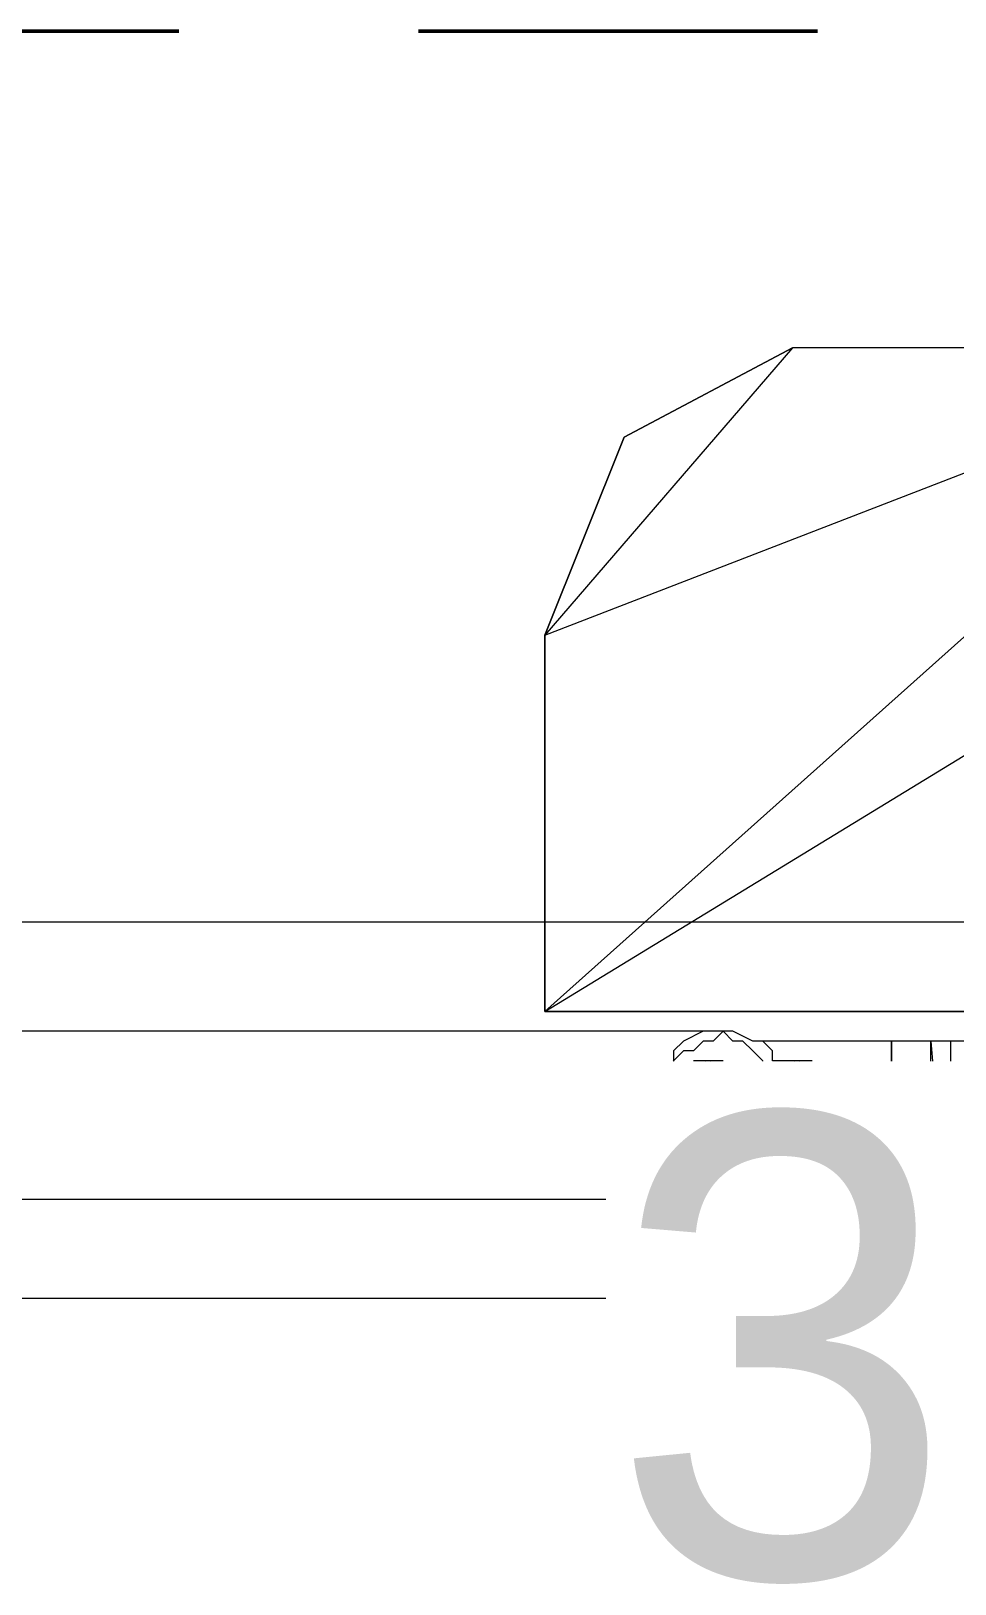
# Model space of a CAD drawing. Header units: millimetres. Extents: x 5 to 1315, y 5 to 292.
# Drawn here: x 1090.05 to 1095.84, y 235.28 to 245 of the extents above; entities that cross this region are included whole.
import ezdxf
from ezdxf.enums import TextEntityAlignment as Align

# ---------------------------------------------------------------- set-up
doc = ezdxf.new("R2010")
doc.units = ezdxf.units.MM
doc.linetypes.add('DASHED_REVIEW', pattern=[4, 2.5, -1.5])
for name, color, linetype in [('BEAMS', 7, 'Continuous'), ('EXISTING', 7, 'Continuous'), ('PROPOSED', 7, 'Continuous'), ('TEXT', 7, 'Continuous')]:
    doc.layers.add(name, color=color, linetype=linetype)

# ---------------------------------------------------------------- blocks, each defined once
blk = doc.blocks.new('SHEET_03')
at = {"layer": 'BEAMS', "color": 7, "linetype": 'DASHED_REVIEW', "lineweight": 50}
blk.add_line((136.476, 245), (207.032, 245), dxfattribs=at)
at = {"layer": 'EXISTING', "color": 254, "linetype": 'Continuous', "lineweight": 13}
for p, q in [((194.818, 243.016), (193.268, 241.218)), ((193.268, 241.218), (197.918, 243.016)), ((197.918, 243.016), (193.268, 238.862)), ((193.764, 242.458), (194.818, 243.016)), ((194.818, 243.016), (193.764, 242.458)), ((197.918, 243.016), (194.818, 243.016)), ((193.268, 241.218), (193.764, 242.458)), ((193.268, 238.862), (199.158, 242.458)), ((193.764, 242.458), (193.268, 241.218)), ((193.268, 238.862), (193.268, 241.218)), ((193.268, 241.218), (193.268, 238.862)), ((199.716, 238.862), (193.268, 238.862)), ((193.268, 238.862), (199.716, 238.862)), ((195.81, 238.676), (195.686, 238.676)), ((195.686, 238.676), (195.6961, 238.55)), ((195.686, 238.55), (195.686, 238.676)), ((195.81, 238.55), (195.81, 238.676))]:
    blk.add_line(p, q, dxfattribs=at)
at = {"layer": 'PROPOSED', "color": 250, "linetype": 'Continuous', "lineweight": 13}
for p, q in [((199.034, 239.42), (178.45, 239.42)), ((194.384, 238.738), (181.488, 238.738)), ((194.26, 238.738), (194.136, 238.676)), ((194.322, 238.738), (194.26, 238.738)), ((194.384, 238.738), (194.322, 238.738)), ((194.384, 238.738), (194.322, 238.676)), ((194.446, 238.738), (194.384, 238.738)), ((194.446, 238.676), (194.384, 238.738)), ((194.57, 238.676), (194.446, 238.738)), ((194.136, 238.676), (194.074, 238.614)), ((194.074, 238.614), (194.074, 238.552)), ((194.136, 238.614), (194.074, 238.552)), ((194.198, 238.614), (194.136, 238.614)), ((194.26, 238.676), (194.198, 238.614)), ((194.322, 238.676), (194.26, 238.676)), ((194.508, 238.676), (194.446, 238.676)), ((194.57, 238.614), (194.508, 238.676)), ((194.632, 238.676), (194.57, 238.676)), ((195.438, 238.676), (194.57, 238.676)), ((194.632, 238.552), (194.57, 238.614)), ((194.694, 238.614), (194.632, 238.676)), ((194.694, 238.552), (194.694, 238.614)), ((199.406, 238.676), (195.438, 238.676)), ((195.438, 238.676), (195.438, 238.55)), ((195.438, 238.55), (195.438, 238.676)), ((194.074, 238.552), (194.072, 238.55)), ((194.074, 238.552), (194.073, 238.55)), ((194.384, 238.552), (194.198, 238.552)), ((194.2786, 238.5512), (194.2728, 238.55)), ((194.291, 238.552), (194.2786, 238.5512)), ((194.3034, 238.5512), (194.291, 238.552)), ((194.3092, 238.55), (194.3034, 238.5512)), ((194.634, 238.55), (194.632, 238.552)), ((194.942, 238.552), (194.694, 238.552)), ((194.8366, 238.5512), (194.8308, 238.55)), ((194.849, 238.552), (194.8366, 238.5512)), ((194.8614, 238.5512), (194.849, 238.552)), ((194.8672, 238.55), (194.8614, 238.5512)), ((193.6498, 237.684), (181.488, 237.684)), ((193.6498, 237.064), (178.45, 237.064))]:
    blk.add_line(p, q, dxfattribs=at)
at = {"layer": 'TEXT'}
blk.add_text('3', height=2.9, dxfattribs=at).set_placement((194.756, 235.318), align=Align.CENTER)

msp = doc.modelspace()

# ---------------------------------------------------------------- block references
msp.add_blockref('SHEET_03', (900, 0))

doc.saveas('drawing.dxf')
